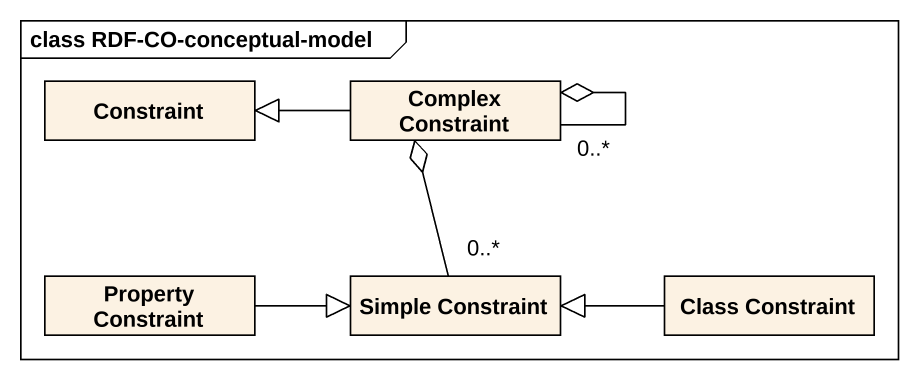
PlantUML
@startuml
mainframe class RDF-CO-conceptual-model
hide circle
hide empty members
class Constraint
class "Complex Constraint" as Complex_Constraint
class "Property Constraint" as Property_Constraint
class "Simple Constraint" as Simple_Constraint
class "Class Constraint" as Class_Constraint
Complex_Constraint -left-|> Constraint
Complex_Constraint "0..*" --o Complex_Constraint
Property_Constraint -right-|> Simple_Constraint
Simple_Constraint "0..*" -up-o Complex_Constraint
Class_Constraint -left-|> Simple_Constraint
@enduml
